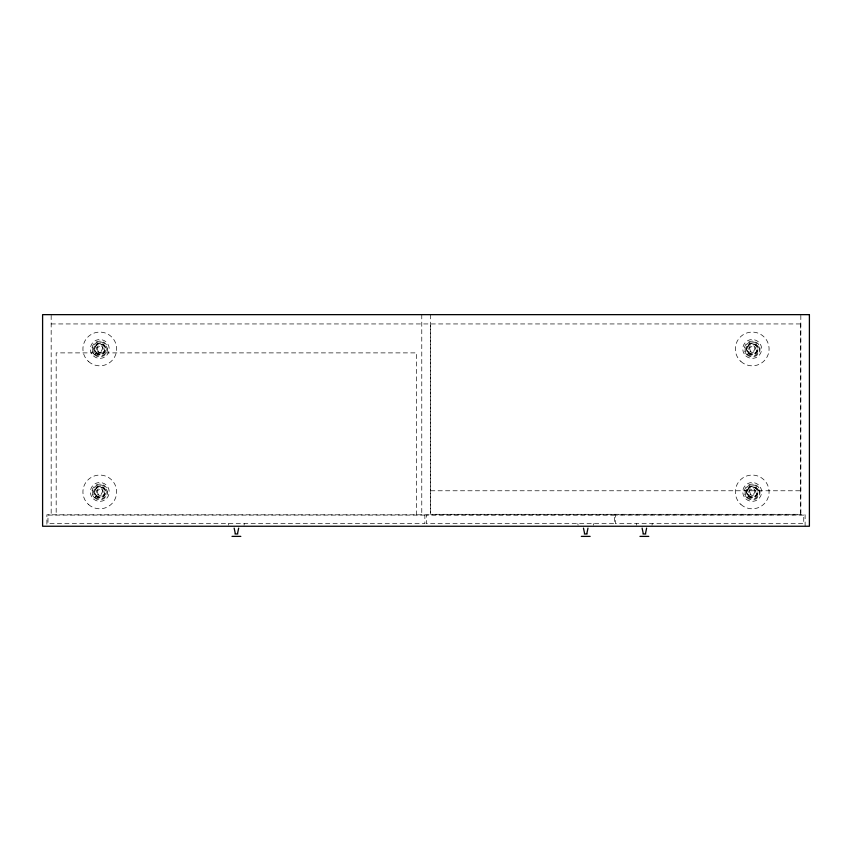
<?xml version="1.0" encoding="UTF-8"?>
<svg xmlns="http://www.w3.org/2000/svg" width="852" height="852" viewBox="0 0 852 852"><rect width="100%" height="100%" fill="white"/><g stroke="black" fill="none" stroke-linecap="round" stroke-linejoin="round"><path stroke-width="0.64" stroke-dasharray="4.26 3.19" d="M244.045 525.205L244.311 523.66M593.354 525.215L593.62 523.682M652.004 525.215L652.27 523.682M51.173 323.941L800.827 323.941M430.622 490.773L800.731 490.773M636.742 525.215L636.476 523.682M578.093 525.215L577.826 523.682M228.783 525.205L228.517 523.66M805.108 526.248L805.108 514.8L46.892 514.8L46.892 526.248M800.827 315.357L800.827 514.8M800.731 323.941L800.731 514.288L430.622 514.288L430.622 323.941M430.345 314.644L430.345 514.8M421.772 314.644L421.772 514.8M416.649 515.087L416.649 352.888L56.179 352.888L56.179 515.087M51.173 315.357L51.173 514.8M97.181 347.797C99.098 360.588 107.97 340.672 97.181 347.797M97.181 490.773C99.098 503.553 107.97 483.638 97.181 490.773M749.6 347.797C751.517 360.588 760.389 340.672 749.6 347.797M749.6 490.773C751.517 503.553 760.389 483.638 749.6 490.773M424.871 515.087L47.968 515.087L47.968 523.66L424.871 523.66L424.871 515.087M614.675 515.098L426.341 515.098L426.341 523.682L614.675 523.682L614.675 515.098M803.755 515.098L615.421 515.098L615.421 523.682L803.755 523.682L803.755 515.098M95.967 496.183A5.719 5.719 0 0 0 105.382 493.116A5.719 5.719 0 0 0 98.023 486.492A5.719 5.719 0 0 0 95.967 496.183M96.425 495.672A5.037 5.037 0 0 0 104.711 492.978A5.037 5.037 0 0 0 98.236 487.142A5.037 5.037 0 0 0 96.425 495.672A5.005 5.005 0 0 0 104.689 492.978A5.005 5.005 0 0 0 98.246 487.174A5.005 5.005 0 0 0 96.446 495.651M95.722 496.45A6.081 6.081 0 0 0 105.733 493.191A6.081 6.081 0 0 0 97.916 486.151A6.081 6.081 0 0 0 95.722 496.45M96.425 352.696A5.037 5.037 0 0 0 104.711 350.002A5.037 5.037 0 0 0 98.236 344.176A5.037 5.037 0 0 0 96.425 352.696A5.005 5.005 0 0 0 104.689 350.002A5.005 5.005 0 0 0 98.246 344.197A5.005 5.005 0 0 0 96.446 352.675M95.722 353.473A6.081 6.081 0 0 0 105.733 350.225A6.081 6.081 0 0 0 97.916 343.175A6.081 6.081 0 0 0 95.722 353.473M95.967 353.207A5.719 5.719 0 0 0 105.382 350.151A5.719 5.719 0 0 0 98.023 343.516A5.719 5.719 0 0 0 95.967 353.207M748.844 495.672A5.037 5.037 0 0 0 757.13 492.978A5.037 5.037 0 0 0 750.655 487.142A5.037 5.037 0 0 0 748.844 495.672A5.005 5.005 0 0 0 757.108 492.978A5.005 5.005 0 0 0 750.665 487.174A5.005 5.005 0 0 0 748.865 495.651M748.141 353.473A6.081 6.081 0 0 0 758.152 350.225A6.081 6.081 0 0 0 750.335 343.175A6.081 6.081 0 0 0 748.141 353.473M748.141 496.45A6.081 6.081 0 0 0 758.152 493.191A6.081 6.081 0 0 0 750.335 486.151A6.081 6.081 0 0 0 748.141 496.45M748.386 496.183A5.719 5.719 0 0 0 757.801 493.116A5.719 5.719 0 0 0 750.442 486.492A5.719 5.719 0 0 0 748.386 496.183M748.844 352.696A5.037 5.037 0 0 0 757.13 350.002A5.037 5.037 0 0 0 750.655 344.176A5.037 5.037 0 0 0 748.844 352.696A5.005 5.005 0 0 0 757.108 350.002A5.005 5.005 0 0 0 750.665 344.197A5.005 5.005 0 0 0 748.865 352.675M748.386 353.207A5.719 5.719 0 0 0 757.801 350.151A5.719 5.719 0 0 0 750.442 343.516A5.719 5.719 0 0 0 748.386 353.207M97.49 494.479A3.429 3.429 0 0 0 103.145 492.648A3.429 3.429 0 0 0 98.725 488.665A3.429 3.429 0 0 0 97.49 494.479M95.009 497.248A7.146 7.146 0 0 0 106.788 493.414A7.146 7.146 0 0 0 97.586 485.129A7.146 7.146 0 0 0 95.009 497.248M97.49 351.514A3.429 3.429 0 0 0 103.145 349.671A3.429 3.429 0 0 0 98.725 345.688A3.429 3.429 0 0 0 97.49 351.514M95.009 354.272A7.146 7.146 0 0 0 106.788 350.449A7.146 7.146 0 0 0 97.586 342.163A7.146 7.146 0 0 0 95.009 354.272M749.909 494.479A3.429 3.429 0 0 0 755.564 492.648A3.429 3.429 0 0 0 751.144 488.665A3.429 3.429 0 0 0 749.909 494.479M747.428 497.248A7.146 7.146 0 0 0 759.207 493.414A7.146 7.146 0 0 0 750.005 485.129A7.146 7.146 0 0 0 747.428 497.248M749.909 351.514A3.429 3.429 0 0 0 755.564 349.671A3.429 3.429 0 0 0 751.144 345.688A3.429 3.429 0 0 0 749.909 351.514M747.428 354.272A7.146 7.146 0 0 0 759.207 350.449A7.146 7.146 0 0 0 750.005 342.163A7.146 7.146 0 0 0 747.428 354.272M88.501 504.469A16.87 16.87 0 0 0 116.287 495.438A16.87 16.87 0 0 0 94.572 475.885A16.87 16.87 0 0 0 88.501 504.469M88.501 361.493A16.87 16.87 0 0 0 116.287 352.462A16.87 16.87 0 0 0 94.572 332.908A16.87 16.87 0 0 0 88.501 361.493M740.921 361.493A16.87 16.87 0 0 0 768.717 352.462A16.87 16.87 0 0 0 747.002 332.908A16.87 16.87 0 0 0 740.921 361.493M740.921 504.469A16.87 16.87 0 0 0 768.717 495.438A16.87 16.87 0 0 0 747.002 475.885A16.87 16.87 0 0 0 740.921 504.469M94.529 497.781A7.87 7.87 0 0 0 107.48 493.564A7.87 7.87 0 0 0 97.362 484.447A7.87 7.87 0 0 0 94.529 497.781M93.475 498.942A9.436 9.436 0 0 0 109.024 493.894A9.436 9.436 0 0 0 96.872 482.956A9.436 9.436 0 0 0 93.475 498.942M94.529 354.805A7.87 7.87 0 0 0 107.48 350.598A7.87 7.87 0 0 0 97.362 341.482A7.87 7.87 0 0 0 94.529 354.805M93.475 355.966A9.436 9.436 0 0 0 109.024 350.917A9.436 9.436 0 0 0 96.872 339.98A9.436 9.436 0 0 0 93.475 355.966M745.894 355.966A9.436 9.436 0 0 0 761.443 350.917A9.436 9.436 0 0 0 749.291 339.98A9.436 9.436 0 0 0 745.894 355.966M746.948 354.805A7.87 7.87 0 0 0 759.909 350.598A7.87 7.87 0 0 0 749.781 341.482A7.87 7.87 0 0 0 746.948 354.805M746.948 497.781A7.87 7.87 0 0 0 759.909 493.564A7.87 7.87 0 0 0 749.781 484.447A7.87 7.87 0 0 0 746.948 497.781M745.894 498.942A9.436 9.436 0 0 0 761.443 493.894A9.436 9.436 0 0 0 749.291 482.956A9.436 9.436 0 0 0 745.894 498.942"/><path stroke-width="1.28" d="M237.623 533.15L238.677 528.123M586.932 533.16L587.976 528.133M645.582 533.16L646.625 528.133M235.003 533.959L237.825 533.959M584.312 533.98L587.134 533.98M642.962 533.98L645.784 533.98M232.01 536.377L240.818 536.377M581.32 536.387L590.127 536.387M639.969 536.387L648.777 536.387M642.12 528.133L643.164 533.16M583.471 528.133L584.515 533.16M234.162 528.123L235.205 533.15M809.4 314.644L42.6 314.644L42.6 526.248L809.4 526.248L809.4 314.644"/></g></svg>
